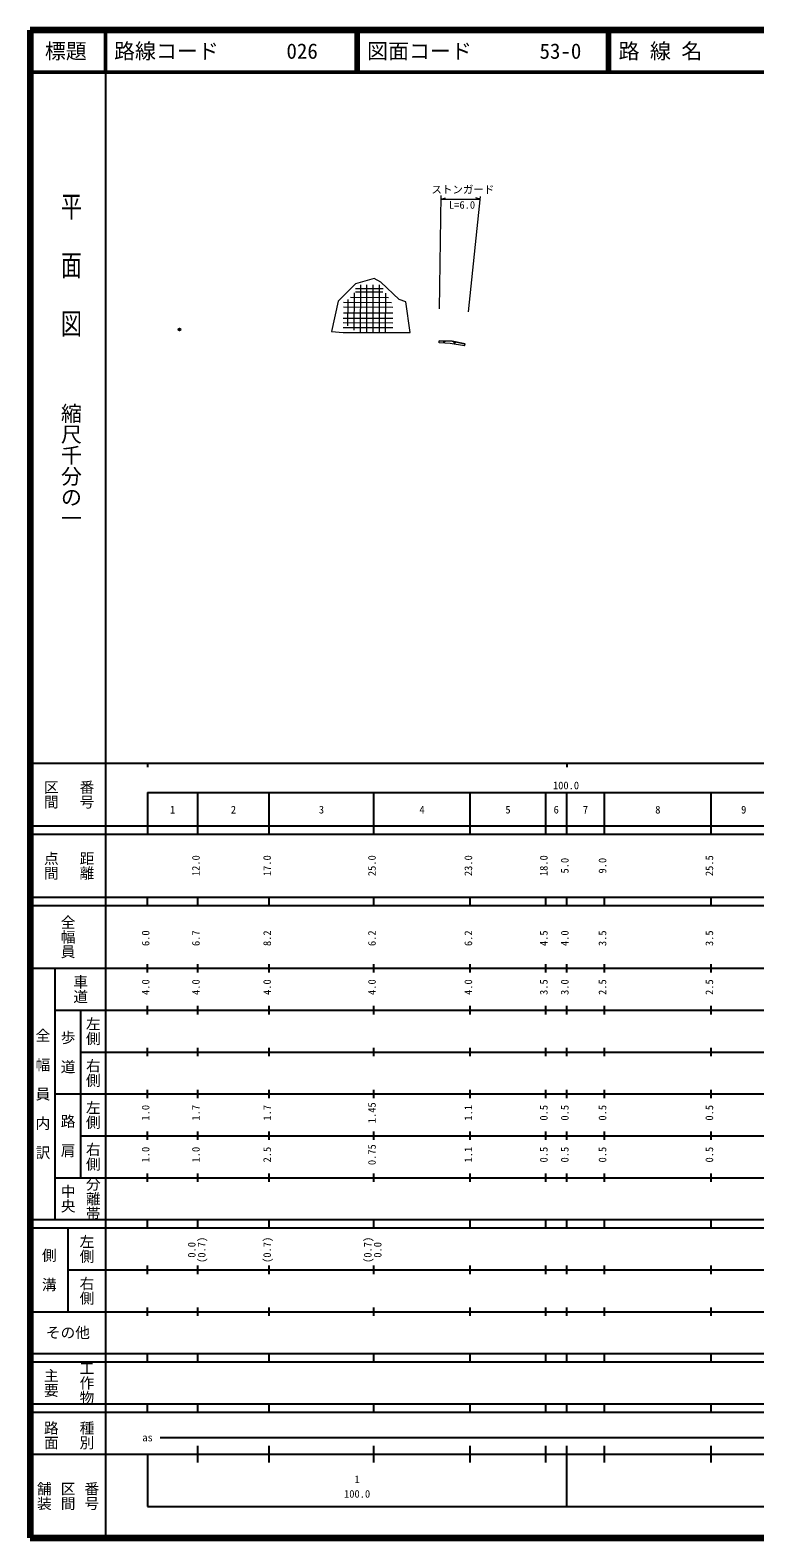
# Model space of a CAD drawing. Units: millimetres on the paper, with parts at other scales. Extents: x 40 to 680, y 20 to 380.
# Drawn here: x 40 to 212.9, y 20 to 380 of the extents above; entities that cross this region are included whole.
import ezdxf
from ezdxf.enums import TextEntityAlignment as Align

# ---------------------------------------------------------------- set-up
doc = ezdxf.new("R2010")
doc.units = ezdxf.units.MM
doc.header["$PDMODE"] = 32
doc.header["$PDSIZE"] = 0.5
for name, color, linetype, lineweight in [('M-BGD', 7, 'Continuous', 13), ('M-TTL', 2, 'Continuous', 140), ('M-TTL-BAND', 7, 'Continuous', 25), ('M-TTL-LINE', 7, 'Continuous', 50), ('S-TTL', 7, 'Continuous', 13), ('旗揚げ', 7, 'Continuous', 13)]:
    doc.layers.add(name, color=color, linetype=linetype, lineweight=lineweight)
doc.layers.add('M-OTRS', color=6, linetype='Continuous')
doc.layers.add('M-TTL-TXT', color=7, linetype='Continuous')
doc.styles.add('@ＭＳ ゴシック', font='')
doc.styles.add('ＭＳ ゴシック', font='')
doc.styles.get('@ＭＳ ゴシック').set_extended_font_data('@MS Gothic')
doc.styles.get('ＭＳ ゴシック').set_extended_font_data('MS Gothic')

msp = doc.modelspace()

# ---------------------------------------------------------------- linework, layer by layer
at = {"layer": 'M-BGD'}
for p, q in [((122.085, 320.724), (117.612, 319.458)), ((123.656, 319.801), (122.085, 320.724)), ((117.612, 319.458), (113.505, 315.286)), ((117.269, 317.277), (117.228, 308.376)), ((117.624, 317.516), (124.127, 317.487)), ((117.627, 318.317), (124.203, 318.287)), ((118.777, 319.169), (118.726, 307.825)), ((120.277, 319.163), (120.226, 307.818)), ((121.777, 319.156), (121.726, 307.812)), ((123.277, 319.149), (123.226, 307.805)), ((128.016, 315.687), (123.656, 319.801)), ((124.768, 317.163), (124.726, 307.798)), ((113.505, 315.286), (111.898, 308.012)), ((114.726, 313.904), (126.542, 313.85)), ((114.731, 315.045), (126.199, 314.993)), ((115.762, 315.711), (115.733, 309.369)), ((116.421, 316.208), (125.493, 316.167)), ((129.604, 315.12), (128.016, 315.687)), ((130.644, 307.771), (129.604, 315.12)), ((114.709, 310.163), (126.525, 310.109)), ((114.714, 311.249), (126.53, 311.195)), ((114.72, 312.533), (126.535, 312.479)), ((111.898, 308.012), (114.698, 307.844)), ((114.698, 307.844), (130.644, 307.771)), ((114.704, 309.033), (126.519, 308.979))]:
    msp.add_line(p, q, dxfattribs=at)
at = {"layer": 'M-OTRS'}
msp.add_point((75.628, 308.541), dxfattribs=at)
at = {"layer": 'M-TTL'}
for p, q in [((40, 380), (40, 20)), ((680, 380), (40, 380)), ((40, 20), (680, 20))]:
    msp.add_line(p, q, dxfattribs=at)
at = {"layer": 'M-TTL-BAND'}
for p, q in [((58, 370), (58, 20)), ((40, 205), (579, 205)), ((68, 205), (68, 204)), ((168, 205), (168, 204)), ((68, 198), (579, 198)), ((68, 198), (68, 188)), ((80, 188), (80, 198)), ((97, 188), (97, 198)), ((122, 188), (122, 198)), ((145, 188), (145, 198)), ((163, 188), (163, 198)), ((168, 188), (168, 198)), ((177, 188), (177, 198)), ((202.5, 188), (202.5, 198)), ((40, 190), (579, 190)), ((40, 188), (579, 188)), ((40, 173), (579, 173)), ((68, 171), (68, 173)), ((80, 171), (80, 173)), ((97, 171), (97, 173)), ((122, 171), (122, 173)), ((145, 171), (145, 173)), ((163, 171), (163, 173)), ((168, 171), (168, 173)), ((177, 171), (177, 173)), ((202.5, 171), (202.5, 173)), ((40, 171), (579, 171)), ((40, 156), (579, 156)), ((46, 96), (46, 156)), ((68, 155), (68, 157)), ((80, 155), (80, 157)), ((97, 155), (97, 157)), ((122, 155), (122, 157)), ((145, 155), (145, 157)), ((163, 155), (163, 157)), ((168, 155), (168, 157)), ((177, 155), (177, 157)), ((202.5, 155), (202.5, 157)), ((46, 146), (579, 146)), ((52, 146), (52, 106)), ((68, 145), (68, 147)), ((80, 145), (80, 147)), ((97, 145), (97, 147)), ((122, 145), (122, 147)), ((145, 145), (145, 147)), ((163, 145), (163, 147)), ((168, 145), (168, 147)), ((177, 145), (177, 147)), ((202.5, 145), (202.5, 147)), ((68, 135), (68, 137)), ((80, 135), (80, 137)), ((97, 135), (97, 137)), ((122, 135), (122, 137)), ((145, 135), (145, 137)), ((163, 135), (163, 137)), ((168, 135), (168, 137)), ((177, 135), (177, 137)), ((202.5, 135), (202.5, 137)), ((52, 136), (579, 136)), ((46, 126), (579, 126)), ((68, 125), (68, 127)), ((80, 125), (80, 127)), ((97, 125), (97, 127)), ((122, 125), (122, 127)), ((145, 125), (145, 127)), ((163, 125), (163, 127)), ((168, 125), (168, 127)), ((177, 125), (177, 127)), ((202.5, 125), (202.5, 127)), ((52, 116), (579, 116)), ((68, 115), (68, 117)), ((80, 115), (80, 117)), ((97, 115), (97, 117)), ((122, 115), (122, 117)), ((145, 115), (145, 117)), ((163, 115), (163, 117)), ((168, 115), (168, 117)), ((177, 115), (177, 117)), ((202.5, 115), (202.5, 117)), ((46, 106), (579, 106)), ((68, 105), (68, 107)), ((80, 105), (80, 107)), ((97, 105), (97, 107)), ((122, 105), (122, 107)), ((145, 105), (145, 107)), ((163, 105), (163, 107)), ((168, 105), (168, 107)), ((177, 105), (177, 107)), ((202.5, 105), (202.5, 107)), ((40, 96), (579, 96)), ((40, 94), (579, 94)), ((49, 94), (49, 74)), ((68, 94), (68, 96)), ((80, 94), (80, 96)), ((97, 94), (97, 96)), ((122, 94), (122, 96)), ((145, 94), (145, 96)), ((163, 94), (163, 96)), ((168, 94), (168, 96)), ((177, 94), (177, 96)), ((202.5, 94), (202.5, 96)), ((49, 84), (579, 84)), ((68, 83), (68, 85)), ((80, 83), (80, 85)), ((97, 83), (97, 85)), ((122, 83), (122, 85)), ((145, 83), (145, 85)), ((163, 83), (163, 85)), ((168, 83), (168, 85)), ((177, 83), (177, 85)), ((202.5, 83), (202.5, 85)), ((40, 74), (579, 74)), ((68, 73), (68, 75)), ((80, 73), (80, 75)), ((97, 73), (97, 75)), ((122, 73), (122, 75)), ((145, 73), (145, 75)), ((163, 73), (163, 75)), ((168, 73), (168, 75)), ((177, 73), (177, 75)), ((202.5, 73), (202.5, 75)), ((40, 64), (579, 64)), ((40, 62), (579, 62)), ((68, 62), (68, 64)), ((80, 62), (80, 64)), ((97, 62), (97, 64)), ((122, 62), (122, 64)), ((145, 62), (145, 64)), ((163, 62), (163, 64)), ((168, 62), (168, 64)), ((177, 62), (177, 64)), ((202.5, 62), (202.5, 64)), ((40, 52), (579, 52)), ((68, 50), (68, 52)), ((80, 50), (80, 52)), ((97, 50), (97, 52)), ((122, 50), (122, 52)), ((145, 50), (145, 52)), ((163, 50), (163, 52)), ((168, 50), (168, 52)), ((177, 50), (177, 52)), ((202.5, 50), (202.5, 52)), ((40, 50), (579, 50)), ((71, 44), (441.5, 44)), ((40, 40), (579, 40)), ((68, 40), (68, 27.5)), ((80, 38), (80, 42)), ((97, 38), (97, 42)), ((122, 38), (122, 42)), ((145, 38), (145, 42)), ((163, 38), (163, 42)), ((168, 27.5), (168, 42)), ((177, 38), (177, 42)), ((202.5, 38), (202.5, 42)), ((68, 27.5), (579, 27.5))]:
    msp.add_line(p, q, dxfattribs=at)
at = {"layer": 'M-TTL-LINE'}
for p, q in [((58, 380), (58, 370)), ((117.75, 380), (117.75, 370)), ((118.25, 380), (118.25, 370)), ((177.75, 380), (177.75, 370)), ((178.25, 380), (178.25, 370)), ((40, 370), (680, 370))]:
    msp.add_line(p, q, dxfattribs=at)
at = {"layer": 'S-TTL'}
for p, q in [((140.664, 305.7), (137.545, 305.83)), ((137.549, 305.315), (137.545, 305.83)), ((140.174, 305.198), (137.549, 305.315)), ((143.656, 304.622), (140.174, 305.198)), ((143.747, 305.105), (140.664, 305.7)), ((143.656, 304.622), (143.747, 305.105))]:
    msp.add_line(p, q, dxfattribs=at)
msp.add_lwpolyline([(137.545, 305.83), (140.664, 305.7), (143.635, 305.127)], dxfattribs=at)
for centre, start, end in [((138.793, 305.778), 177.61281, 357.61281), ((141.28, 305.581), 169.08657, 349.08657)]:
    msp.add_arc(centre, 0.25, start, end, dxfattribs=at)
at = {"layer": '旗揚げ'}
for p, q in [((137.662, 313.435), (138.082, 340.502)), ((138.069, 339.675), (139.069, 339.925)), ((138.069, 339.675), (147.365, 339.675)), ((144.543, 312.714), (147.432, 340.309)), ((147.365, 339.675), (146.365, 339.925))]:
    msp.add_line(p, q, dxfattribs=at)

# ---------------------------------------------------------------- texts
at = {"layer": 'M-TTL-BAND', "style": '@ＭＳ ゴシック', "width": 1.4}
msp.add_text('平  面  図', height=3.666, rotation=270, dxfattribs=at).set_placement((49.777, 306.475), align=Align.MIDDLE_RIGHT)
at = {"layer": 'M-TTL-BAND', "style": '@ＭＳ ゴシック'}
msp.add_text('縮尺千分の一', height=3.666, rotation=270, dxfattribs=at).set_placement((49.777, 261.03), align=Align.MIDDLE_RIGHT)
for s, p in [('区間', (45, 197.5)), ('番号', (53.5, 197.5)), ('点間', (45, 180.5)), ('距離', (53.5, 180.5)), ('全幅員', (49, 163.5)), ('車道', (52, 151)), ('左側', (55, 141)), ('全\u3000幅\u3000員\u3000内\u3000訳', (43, 126)), ('歩\u3000道', (49, 136)), ('右側', (55, 131)), ('左側', (55, 121)), ('路\u3000肩', (49, 116)), ('右側', (55, 111)), ('分離帯', (55, 101)), ('中央', (49, 101)), ('左側', (53.5, 89)), ('側\u3000溝', (44.5, 84)), ('右側', (53.5, 79)), ('工作物', (53.5, 57)), ('主要', (45, 57)), ('路面', (45, 44.5)), ('種別', (53.5, 44.5)), ('舗装', (43.333, 30)), ('区間', (49, 30)), ('番号', (54.667, 30))]:
    msp.add_text(s, height=2.566, rotation=270, dxfattribs=at).set_placement(p, align=Align.MIDDLE_CENTER)
at = {"layer": 'M-TTL-BAND', "style": 'ＭＳ ゴシック'}
for s, p in [('100.0', (167.844, 198.195)), ('1', (74, 192.405)), ('2', (88.5, 192.405)), ('3', (109.5, 192.405)), ('4', (133.5, 192.405)), ('5', (154, 192.405)), ('6', (165.5, 192.405)), ('7', (172.5, 192.405)), ('8', (189.75, 192.405)), ('9', (210.25, 192.405)), ('as', (68, 42.5)), ('1', (118, 32.523)), ('100.0', (118, 29.033))]:
    msp.add_text(s, height=1.833, dxfattribs=at).set_placement(p, align=Align.BOTTOM_CENTER)
for s, p in [('12.0', (81, 180.5)), ('17.0', (98, 180.5)), ('25.0', (123, 180.5)), ('23.0', (146, 180.5)), ('18.0', (164, 180.5)), ('5.0', (169, 180.5)), ('9.0', (178, 180.5)), ('25.5', (203.5, 180.5)), ('6.0', (69, 163.174)), ('6.7', (81, 163.174)), ('8.2', (98, 163.174)), ('6.2', (123, 163.174)), ('6.2', (146, 163.174)), ('4.5', (164, 163.174)), ('4.0', (169, 163.174)), ('3.5', (178, 163.174)), ('3.5', (203.5, 163.174)), ('4.0', (69, 151.5)), ('4.0', (81, 151.5)), ('4.0', (98, 151.5)), ('4.0', (123, 151.5)), ('4.0', (146, 151.5)), ('3.5', (164, 151.5)), ('3.0', (169, 151.5)), ('2.5', (178, 151.5)), ('2.5', (203.5, 151.5)), ('1.0', (69, 121.5)), ('1.7', (81, 121.5)), ('1.7', (98, 121.5)), ('1.45', (123, 121.5)), ('1.1', (146, 121.5)), ('0.5', (164, 121.5)), ('0.5', (169, 121.5)), ('0.5', (178, 121.5)), ('0.5', (203.5, 121.5)), ('1.0', (69, 111.5)), ('1.0', (81, 111.5)), ('2.5', (98, 111.5)), ('0.75', (123, 111.5)), ('1.1', (146, 111.5)), ('0.5', (164, 111.5)), ('0.5', (169, 111.5)), ('0.5', (178, 111.5)), ('0.5', (203.5, 111.5)), ('0.0', (80, 88.764)), ('(0.7)', (82.37, 88.764)), ('(0.7)', (98, 88.764)), ('(0.7)', (122, 88.764)), ('0.0', (124.37, 88.764))]:
    msp.add_text(s, height=1.833, rotation=90, dxfattribs=at).set_placement(p, align=Align.BOTTOM_CENTER)
msp.add_text('その他', height=2.566, dxfattribs=at).set_placement((49, 69), align=Align.MIDDLE_CENTER)
at = {"layer": 'M-TTL-TXT', "style": 'ＭＳ ゴシック'}
msp.add_text('標題', height=3.666, dxfattribs=at).set_placement((48.5, 375), align=Align.MIDDLE_CENTER)
for s, p in [('路線コード', (60, 375)), ('026', (101.142, 375)), ('図面コード', (120.38, 375)), ('53-0', (161.521, 375)), ('路 線 名', (180.38, 375))]:
    msp.add_text(s, height=3.666, dxfattribs=at).set_placement(p, align=Align.MIDDLE_LEFT)
at = {"layer": '旗揚げ', "style": 'ＭＳ ゴシック'}
for s, p in [('ストンガード', (135.741, 340.465)), ('L=6.0', (139.92, 336.807))]:
    msp.add_text(s, height=1.833, dxfattribs=at).set_placement(p, align=Align.BOTTOM_LEFT)

doc.saveas('drawing.dxf')
